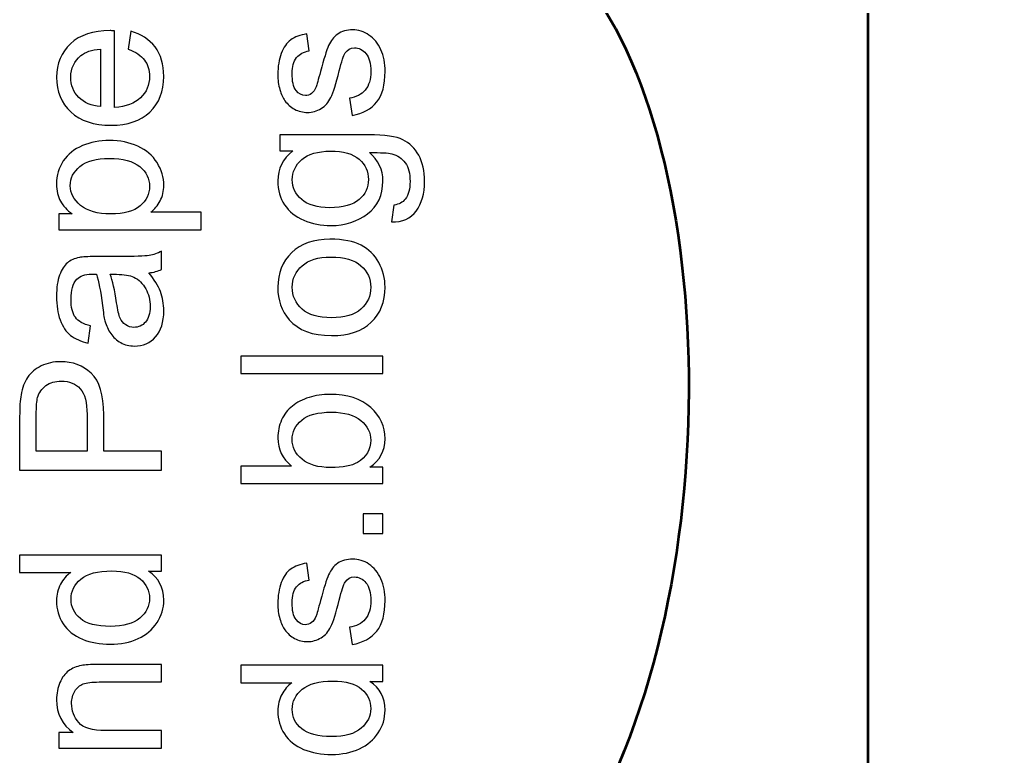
# Model space of a CAD drawing. Header units: centimetres. Extents: x -13.9 to 13.1, y -15.4 to 13.9.
# Drawn here: x -13.889 to -9.693, y -7.018 to -3.872 of the extents above; entities that cross this region are included whole.
import ezdxf

# ---------------------------------------------------------------- set-up
doc = ezdxf.new("R2010")
doc.units = ezdxf.units.CM
doc.header["$MEASUREMENT"] = 0
doc.layers.add('Layer 1', color=7, linetype='Continuous')

msp = doc.modelspace()

# ---------------------------------------------------------------- linework, layer by layer
at = {"layer": 'Layer 1', "color": 250, "lineweight": 53}
msp.add_open_spline([(-10.26668, -13.75156), (-10.26668, -13.75156), (-11.53414, -13.11656), (-11.53414, -13.11656), (-11.53414, -13.11656), (-11.53414, -13.11656), (-11.53414, -7.43712), (-11.53414, -7.43712), (-11.53414, -7.43712), (-10.83564, -6.36524), (-10.89406, -4.31546), (-11.53414, -3.64236), (-11.53414, -3.64236), (-11.53414, -3.64236), (-11.53414, -1.69672), (-11.53414, -1.69672), (-11.53414, -1.69672), (-11.53414, -1.69672), (-10.26668, -1.06426), (-10.26668, -1.06426), (-10.26668, -1.06426), (-10.26668, -1.06426), (2.4892, -1.06426), (2.4892, -1.06426), (2.4892, -1.06426), (2.4892, -1.06426), (2.4892, -13.75156), (2.4892, -13.75156), (2.4892, -13.75156), (2.4892, -13.75156), (-10.26668, -13.75156), (-10.26668, -13.75156)], degree=3, knots=[0, 0, 0, 0, 0.1111111, 0.1111111, 0.1111111, 0.1111111, 0.2222222, 0.2222222, 0.2222222, 0.2222222, 0.3333333, 0.3333333, 0.3333333, 0.3333333, 0.4444444, 0.4444444, 0.4444444, 0.4444444, 0.5555556, 0.5555556, 0.5555556, 0.5555556, 0.6666667, 0.6666667, 0.6666667, 0.6666667, 0.7777778, 0.7777778, 0.7777778, 0.7777778, 1, 1, 1, 1], dxfattribs=at)
at = {"layer": 'Layer 1', "color": 240, "lineweight": 53}
msp.add_open_spline([(-10.26668, -1.06426), (-10.26668, -1.06426), (-10.26668, -13.75156), (-10.26668, -13.75156)], degree=3, dxfattribs=at)
at = {"layer": 'Layer 1', "color": 250}
for points, knots in [([(-13.42501, -3.99884), (-13.42501, -3.99884), (-13.41485, -3.92179), (-13.41485, -3.92179), (-13.41485, -3.92179), (-13.37012, -3.93379), (-13.33526, -3.95622), (-13.31057, -3.98896), (-13.31057, -3.98896), (-13.28587, -4.0217), (-13.27346, -4.06347), (-13.27346, -4.11441), (-13.27346, -4.11441), (-13.27346, -4.17847), (-13.29321, -4.22927), (-13.33272, -4.26681), (-13.33272, -4.26681), (-13.37209, -4.30435), (-13.42755, -4.32311), (-13.49881, -4.32311), (-13.49881, -4.32311), (-13.57247, -4.32311), (-13.62976, -4.3042), (-13.6704, -4.26625), (-13.6704, -4.26625), (-13.71119, -4.22829), (-13.73151, -4.17904), (-13.73151, -4.1185), (-13.73151, -4.1185), (-13.73151, -4.05994), (-13.71161, -4.0121), (-13.67167, -3.97499), (-13.67167, -3.97499), (-13.63174, -3.93788), (-13.57558, -3.91925), (-13.50319, -3.91925), (-13.50319, -3.91925), (-13.49881, -3.91925), (-13.49218, -3.91939), (-13.48343, -3.91967), (-13.48343, -3.91967), (-13.48343, -3.91967), (-13.48343, -4.24691), (-13.48343, -4.24691), (-13.48343, -4.24691), (-13.43531, -4.24409), (-13.39834, -4.23054), (-13.3728, -4.20599), (-13.3728, -4.20599), (-13.34726, -4.18158), (-13.33442, -4.15096), (-13.33442, -4.11441), (-13.33442, -4.11441), (-13.33442, -4.08717), (-13.34161, -4.06389), (-13.35601, -4.0447), (-13.35601, -4.0447), (-13.3704, -4.02537), (-13.3934, -4.01013), (-13.42501, -3.99884)], [0, 0, 0, 0, 0.0625, 0.0625, 0.0625, 0.0625, 0.125, 0.125, 0.125, 0.125, 0.1875, 0.1875, 0.1875, 0.1875, 0.25, 0.25, 0.25, 0.25, 0.3125, 0.3125, 0.3125, 0.3125, 0.375, 0.375, 0.375, 0.375, 0.4375, 0.4375, 0.4375, 0.4375, 0.5, 0.5, 0.5, 0.5, 0.5625, 0.5625, 0.5625, 0.5625, 0.625, 0.625, 0.625, 0.625, 0.6875, 0.6875, 0.6875, 0.6875, 0.75, 0.75, 0.75, 0.75, 0.8125, 0.8125, 0.8125, 0.8125, 0.875, 0.875, 0.875, 0.875, 1, 1, 1, 1]), ([(-12.46912, -4.28107), (-12.46912, -4.28107), (-12.48098, -4.20741), (-12.48098, -4.20741), (-12.48098, -4.20741), (-12.45148, -4.20332), (-12.42891, -4.19175), (-12.4131, -4.17284), (-12.4131, -4.17284), (-12.39744, -4.15393), (-12.38954, -4.1274), (-12.38954, -4.09354), (-12.38954, -4.09354), (-12.38954, -4.05925), (-12.39645, -4.03385), (-12.41042, -4.01719), (-12.41042, -4.01719), (-12.42425, -4.00068), (-12.44062, -3.99236), (-12.45939, -3.99236), (-12.45939, -3.99236), (-12.47618, -3.99236), (-12.48944, -3.99984), (-12.49904, -4.01465), (-12.49904, -4.01465), (-12.50567, -4.0251), (-12.514, -4.0505), (-12.5243, -4.09085), (-12.5243, -4.09085), (-12.53799, -4.14532), (-12.54984, -4.183), (-12.55986, -4.20417), (-12.55986, -4.20417), (-12.57002, -4.22519), (-12.58385, -4.24114), (-12.60163, -4.252), (-12.60163, -4.252), (-12.61927, -4.26287), (-12.63888, -4.26837), (-12.66033, -4.26837), (-12.66033, -4.26837), (-12.67994, -4.26837), (-12.69801, -4.26386), (-12.71466, -4.25497), (-12.71466, -4.25497), (-12.73131, -4.24594), (-12.74514, -4.2338), (-12.75614, -4.21842), (-12.75614, -4.21842), (-12.76461, -4.20685), (-12.77181, -4.19104), (-12.77774, -4.17115), (-12.77774, -4.17115), (-12.78366, -4.15111), (-12.78663, -4.1298), (-12.78663, -4.10694), (-12.78663, -4.10694), (-12.78663, -4.07251), (-12.78169, -4.04231), (-12.77167, -4.01635), (-12.77167, -4.01635), (-12.76179, -3.99024), (-12.74824, -3.97105), (-12.73131, -3.95863), (-12.73131, -3.95863), (-12.71423, -3.94636), (-12.69152, -3.93775), (-12.66301, -3.93309), (-12.66301, -3.93309), (-12.66301, -3.93309), (-12.65285, -4.00591), (-12.65285, -4.00591), (-12.65285, -4.00591), (-12.67571, -4.00915), (-12.69363, -4.01875), (-12.70647, -4.03455), (-12.70647, -4.03455), (-12.71931, -4.05036), (-12.72566, -4.07265), (-12.72566, -4.10158), (-12.72566, -4.10158), (-12.72566, -4.13559), (-12.72002, -4.16), (-12.70873, -4.17453), (-12.70873, -4.17453), (-12.69744, -4.18907), (-12.68418, -4.19641), (-12.66908, -4.19641), (-12.66908, -4.19641), (-12.65948, -4.19641), (-12.65073, -4.19344), (-12.64297, -4.18738), (-12.64297, -4.18738), (-12.63507, -4.18131), (-12.62844, -4.17185), (-12.62322, -4.15887), (-12.62322, -4.15887), (-12.6204, -4.15139), (-12.61405, -4.12966), (-12.60417, -4.09325), (-12.60417, -4.09325), (-12.5902, -4.04076), (-12.57863, -4.00407), (-12.56974, -3.98319), (-12.56974, -3.98319), (-12.56085, -3.9623), (-12.54772, -3.94593), (-12.53079, -3.93408), (-12.53079, -3.93408), (-12.51372, -3.92209), (-12.49255, -3.91616), (-12.46715, -3.91616), (-12.46715, -3.91616), (-12.44245, -3.91616), (-12.41917, -3.92336), (-12.3973, -3.93789), (-12.3973, -3.93789), (-12.37543, -3.95242), (-12.35849, -3.97331), (-12.3465, -4.00054), (-12.3465, -4.00054), (-12.3345, -4.02792), (-12.32858, -4.05882), (-12.32858, -4.09325), (-12.32858, -4.09325), (-12.32858, -4.15026), (-12.34043, -4.19387), (-12.364, -4.22378), (-12.364, -4.22378), (-12.3877, -4.2537), (-12.4227, -4.27275), (-12.46912, -4.28107)], [0, 0, 0, 0, 0.0294118, 0.0294118, 0.0294118, 0.0294118, 0.0588235, 0.0588235, 0.0588235, 0.0588235, 0.0882353, 0.0882353, 0.0882353, 0.0882353, 0.1176471, 0.1176471, 0.1176471, 0.1176471, 0.1470588, 0.1470588, 0.1470588, 0.1470588, 0.1764706, 0.1764706, 0.1764706, 0.1764706, 0.2058824, 0.2058824, 0.2058824, 0.2058824, 0.2352941, 0.2352941, 0.2352941, 0.2352941, 0.2647059, 0.2647059, 0.2647059, 0.2647059, 0.2941176, 0.2941176, 0.2941176, 0.2941176, 0.3235294, 0.3235294, 0.3235294, 0.3235294, 0.3529412, 0.3529412, 0.3529412, 0.3529412, 0.3823529, 0.3823529, 0.3823529, 0.3823529, 0.4117647, 0.4117647, 0.4117647, 0.4117647, 0.4411765, 0.4411765, 0.4411765, 0.4411765, 0.4705882, 0.4705882, 0.4705882, 0.4705882, 0.5, 0.5, 0.5, 0.5, 0.5294118, 0.5294118, 0.5294118, 0.5294118, 0.5588235, 0.5588235, 0.5588235, 0.5588235, 0.5882353, 0.5882353, 0.5882353, 0.5882353, 0.6176471, 0.6176471, 0.6176471, 0.6176471, 0.6470588, 0.6470588, 0.6470588, 0.6470588, 0.6764706, 0.6764706, 0.6764706, 0.6764706, 0.7058824, 0.7058824, 0.7058824, 0.7058824, 0.7352941, 0.7352941, 0.7352941, 0.7352941, 0.7647059, 0.7647059, 0.7647059, 0.7647059, 0.7941176, 0.7941176, 0.7941176, 0.7941176, 0.8235294, 0.8235294, 0.8235294, 0.8235294, 0.8529412, 0.8529412, 0.8529412, 0.8529412, 0.8823529, 0.8823529, 0.8823529, 0.8823529, 0.9117647, 0.9117647, 0.9117647, 0.9117647, 0.9411765, 0.9411765, 0.9411765, 0.9411765, 1, 1, 1, 1]), ([(-13.54439, -4.24268), (-13.54439, -4.24268), (-13.54439, -3.99799), (-13.54439, -3.99799), (-13.54439, -3.99799), (-13.58136, -4.00124), (-13.60902, -4.01069), (-13.62751, -4.02607), (-13.62751, -4.02607), (-13.65615, -4.04964), (-13.67054, -4.0804), (-13.67054, -4.11808), (-13.67054, -4.11808), (-13.67054, -4.15223), (-13.65911, -4.18087), (-13.63625, -4.20416), (-13.63625, -4.20416), (-13.61339, -4.2273), (-13.58277, -4.24014), (-13.54439, -4.24268)], [0, 0, 0, 0, 0.1666667, 0.1666667, 0.1666667, 0.1666667, 0.3333333, 0.3333333, 0.3333333, 0.3333333, 0.5, 0.5, 0.5, 0.5, 0.6666667, 0.6666667, 0.6666667, 0.6666667, 1, 1, 1, 1]), ([(-13.11428, -4.76945), (-13.11428, -4.76945), (-13.72219, -4.76945), (-13.72219, -4.76945), (-13.72219, -4.76945), (-13.72219, -4.76945), (-13.72219, -4.70172), (-13.72219, -4.70172), (-13.72219, -4.70172), (-13.72219, -4.70172), (-13.66448, -4.70172), (-13.66448, -4.70172), (-13.66448, -4.70172), (-13.68677, -4.68577), (-13.70356, -4.66771), (-13.71471, -4.64753), (-13.71471, -4.64753), (-13.72586, -4.62749), (-13.73151, -4.60308), (-13.73151, -4.57443), (-13.73151, -4.57443), (-13.73151, -4.5369), (-13.72191, -4.50388), (-13.70258, -4.47523), (-13.70258, -4.47523), (-13.68339, -4.44659), (-13.65615, -4.425), (-13.62116, -4.41032), (-13.62116, -4.41032), (-13.58602, -4.39579), (-13.54764, -4.38845), (-13.50573, -4.38845), (-13.50573, -4.38845), (-13.46099, -4.38845), (-13.42064, -4.39649), (-13.38465, -4.41258), (-13.38465, -4.41258), (-13.34881, -4.42867), (-13.32129, -4.45209), (-13.3021, -4.48285), (-13.3021, -4.48285), (-13.28305, -4.51347), (-13.27346, -4.54579), (-13.27346, -4.57965), (-13.27346, -4.57965), (-13.27346, -4.60449), (-13.27868, -4.62679), (-13.28912, -4.6464), (-13.28912, -4.6464), (-13.29956, -4.66616), (-13.31269, -4.68224), (-13.32863, -4.69494), (-13.32863, -4.69494), (-13.32863, -4.69494), (-13.11428, -4.69494), (-13.11428, -4.69494), (-13.11428, -4.69494), (-13.11428, -4.69494), (-13.11428, -4.76945), (-13.11428, -4.76945)], [0, 0, 0, 0, 0.0625, 0.0625, 0.0625, 0.0625, 0.125, 0.125, 0.125, 0.125, 0.1875, 0.1875, 0.1875, 0.1875, 0.25, 0.25, 0.25, 0.25, 0.3125, 0.3125, 0.3125, 0.3125, 0.375, 0.375, 0.375, 0.375, 0.4375, 0.4375, 0.4375, 0.4375, 0.5, 0.5, 0.5, 0.5, 0.5625, 0.5625, 0.5625, 0.5625, 0.625, 0.625, 0.625, 0.625, 0.6875, 0.6875, 0.6875, 0.6875, 0.75, 0.75, 0.75, 0.75, 0.8125, 0.8125, 0.8125, 0.8125, 0.875, 0.875, 0.875, 0.875, 1, 1, 1, 1]), ([(-12.30148, -4.73602), (-12.30148, -4.73602), (-12.29132, -4.66405), (-12.29132, -4.66405), (-12.29132, -4.66405), (-12.26903, -4.66109), (-12.2528, -4.65262), (-12.2425, -4.63879), (-12.2425, -4.63879), (-12.22881, -4.62031), (-12.2219, -4.59505), (-12.2219, -4.56301), (-12.2219, -4.56301), (-12.2219, -4.52858), (-12.22881, -4.50191), (-12.2425, -4.48315), (-12.2425, -4.48315), (-12.25619, -4.46438), (-12.27552, -4.45168), (-12.30021, -4.44505), (-12.30021, -4.44505), (-12.31531, -4.44124), (-12.34706, -4.4394), (-12.39546, -4.43968), (-12.39546, -4.43968), (-12.35708, -4.47228), (-12.33789, -4.51278), (-12.33789, -4.56132), (-12.33789, -4.56132), (-12.33789, -4.62172), (-12.35962, -4.66857), (-12.40322, -4.70159), (-12.40322, -4.70159), (-12.44669, -4.73475), (-12.4989, -4.75126), (-12.55972, -4.75126), (-12.55972, -4.75126), (-12.60163, -4.75126), (-12.64029, -4.74364), (-12.67571, -4.72854), (-12.67571, -4.72854), (-12.71113, -4.71344), (-12.73836, -4.69143), (-12.7577, -4.66264), (-12.7577, -4.66264), (-12.77703, -4.63385), (-12.78663, -4.59999), (-12.78663, -4.56104), (-12.78663, -4.56104), (-12.78663, -4.50925), (-12.76546, -4.46649), (-12.72312, -4.43291), (-12.72312, -4.43291), (-12.72312, -4.43291), (-12.77731, -4.43291), (-12.77731, -4.43291), (-12.77731, -4.43291), (-12.77731, -4.43291), (-12.77731, -4.36433), (-12.77731, -4.36433), (-12.77731, -4.36433), (-12.77731, -4.36433), (-12.39786, -4.36433), (-12.39786, -4.36433), (-12.39786, -4.36433), (-12.32942, -4.36433), (-12.28102, -4.37124), (-12.25252, -4.38521), (-12.25252, -4.38521), (-12.22401, -4.39904), (-12.20144, -4.4212), (-12.18492, -4.45125), (-12.18492, -4.45125), (-12.16841, -4.48145), (-12.16009, -4.51856), (-12.16009, -4.56259), (-12.16009, -4.56259), (-12.16009, -4.61494), (-12.1718, -4.65714), (-12.19537, -4.68931), (-12.19537, -4.68931), (-12.21879, -4.72162), (-12.25421, -4.73715), (-12.30148, -4.73602)], [0, 0, 0, 0, 0.0454545, 0.0454545, 0.0454545, 0.0454545, 0.0909091, 0.0909091, 0.0909091, 0.0909091, 0.1363636, 0.1363636, 0.1363636, 0.1363636, 0.1818182, 0.1818182, 0.1818182, 0.1818182, 0.2272727, 0.2272727, 0.2272727, 0.2272727, 0.2727273, 0.2727273, 0.2727273, 0.2727273, 0.3181818, 0.3181818, 0.3181818, 0.3181818, 0.3636364, 0.3636364, 0.3636364, 0.3636364, 0.4090909, 0.4090909, 0.4090909, 0.4090909, 0.4545455, 0.4545455, 0.4545455, 0.4545455, 0.5, 0.5, 0.5, 0.5, 0.5454545, 0.5454545, 0.5454545, 0.5454545, 0.5909091, 0.5909091, 0.5909091, 0.5909091, 0.6363636, 0.6363636, 0.6363636, 0.6363636, 0.6818182, 0.6818182, 0.6818182, 0.6818182, 0.7272727, 0.7272727, 0.7272727, 0.7272727, 0.7727273, 0.7727273, 0.7727273, 0.7727273, 0.8181818, 0.8181818, 0.8181818, 0.8181818, 0.8636364, 0.8636364, 0.8636364, 0.8636364, 0.9090909, 0.9090909, 0.9090909, 0.9090909, 1, 1, 1, 1]), ([(-12.56508, -4.67506), (-12.50765, -4.67506), (-12.46574, -4.66363), (-12.43935, -4.64077), (-12.43935, -4.64077), (-12.41296, -4.61777), (-12.3997, -4.58912), (-12.3997, -4.55469), (-12.3997, -4.55469), (-12.3997, -4.5204), (-12.41282, -4.49175), (-12.43907, -4.46847), (-12.43907, -4.46847), (-12.46531, -4.44533), (-12.50652, -4.43376), (-12.56268, -4.43376), (-12.56268, -4.43376), (-12.6163, -4.43376), (-12.6568, -4.44575), (-12.68404, -4.4696), (-12.68404, -4.4696), (-12.71127, -4.49345), (-12.72482, -4.52223), (-12.72482, -4.55582), (-12.72482, -4.55582), (-12.72482, -4.58898), (-12.71141, -4.61706), (-12.6846, -4.64034), (-12.6846, -4.64034), (-12.65779, -4.66349), (-12.618, -4.67506), (-12.56508, -4.67506)], [0, 0, 0, 0, 0.1111111, 0.1111111, 0.1111111, 0.1111111, 0.2222222, 0.2222222, 0.2222222, 0.2222222, 0.3333333, 0.3333333, 0.3333333, 0.3333333, 0.4444444, 0.4444444, 0.4444444, 0.4444444, 0.5555556, 0.5555556, 0.5555556, 0.5555556, 0.6666667, 0.6666667, 0.6666667, 0.6666667, 0.7777778, 0.7777778, 0.7777778, 0.7777778, 1, 1, 1, 1]), ([(-13.4998, -4.70172), (-13.4435, -4.70172), (-13.40173, -4.69029), (-13.37477, -4.66757), (-13.37477, -4.66757), (-13.34782, -4.64471), (-13.33442, -4.61705), (-13.33442, -4.58459), (-13.33442, -4.58459), (-13.33442, -4.55157), (-13.34839, -4.52335), (-13.37633, -4.49993), (-13.37633, -4.49993), (-13.40427, -4.47636), (-13.44745, -4.46465), (-13.50601, -4.46465), (-13.50601, -4.46465), (-13.56189, -4.46465), (-13.60366, -4.47608), (-13.63146, -4.49908), (-13.63146, -4.49908), (-13.65926, -4.52208), (-13.67308, -4.54946), (-13.67308, -4.58135), (-13.67308, -4.58135), (-13.67308, -4.61296), (-13.65827, -4.6409), (-13.62878, -4.66517), (-13.62878, -4.66517), (-13.59914, -4.68958), (-13.55624, -4.70172), (-13.4998, -4.70172)], [0, 0, 0, 0, 0.1111111, 0.1111111, 0.1111111, 0.1111111, 0.2222222, 0.2222222, 0.2222222, 0.2222222, 0.3333333, 0.3333333, 0.3333333, 0.3333333, 0.4444444, 0.4444444, 0.4444444, 0.4444444, 0.5555556, 0.5555556, 0.5555556, 0.5555556, 0.6666667, 0.6666667, 0.6666667, 0.6666667, 0.7777778, 0.7777778, 0.7777778, 0.7777778, 1, 1, 1, 1]), ([(-12.5576, -5.22116), (-12.63874, -5.22116), (-12.69885, -5.19858), (-12.73794, -5.15329), (-12.73794, -5.15329), (-12.7704, -5.11561), (-12.78663, -5.06946), (-12.78663, -5.01514), (-12.78663, -5.01514), (-12.78663, -4.95488), (-12.76687, -4.90549), (-12.72736, -4.86711), (-12.72736, -4.86711), (-12.68799, -4.82887), (-12.63338, -4.80968), (-12.56381, -4.80968), (-12.56381, -4.80968), (-12.50737, -4.80968), (-12.46306, -4.81814), (-12.43074, -4.83508), (-12.43074, -4.83508), (-12.39843, -4.85201), (-12.37331, -4.87671), (-12.35539, -4.90916), (-12.35539, -4.90916), (-12.33747, -4.94148), (-12.32858, -4.9769), (-12.32858, -5.01514), (-12.32858, -5.01514), (-12.32858, -5.07666), (-12.34819, -5.12633), (-12.38756, -5.16429), (-12.38756, -5.16429), (-12.42693, -5.20225), (-12.48366, -5.22116), (-12.5576, -5.22116)], [0, 0, 0, 0, 0.1, 0.1, 0.1, 0.1, 0.2, 0.2, 0.2, 0.2, 0.3, 0.3, 0.3, 0.3, 0.4, 0.4, 0.4, 0.4, 0.5, 0.5, 0.5, 0.5, 0.6, 0.6, 0.6, 0.6, 0.7, 0.7, 0.7, 0.7, 0.8, 0.8, 0.8, 0.8, 1, 1, 1, 1]), ([(-13.3378, -4.95332), (-13.31424, -4.98098), (-13.29773, -5.00765), (-13.28799, -5.03319), (-13.28799, -5.03319), (-13.27825, -5.05873), (-13.27346, -5.0861), (-13.27346, -5.11546), (-13.27346, -5.11546), (-13.27346, -5.16372), (-13.28517, -5.20083), (-13.30873, -5.22679), (-13.30873, -5.22679), (-13.33216, -5.25276), (-13.36222, -5.26574), (-13.39876, -5.26574), (-13.39876, -5.26574), (-13.42021, -5.26574), (-13.43983, -5.2608), (-13.45761, -5.25106), (-13.45761, -5.25106), (-13.47539, -5.24119), (-13.4895, -5.22835), (-13.50022, -5.21254), (-13.50022, -5.21254), (-13.51095, -5.1966), (-13.51913, -5.17882), (-13.52464, -5.15892), (-13.52464, -5.15892), (-13.52845, -5.14424), (-13.53211, -5.12209), (-13.53578, -5.0926), (-13.53578, -5.0926), (-13.54284, -5.03248), (-13.55145, -4.98803), (-13.56132, -4.95967), (-13.56132, -4.95967), (-13.57148, -4.95939), (-13.57798, -4.95925), (-13.58066, -4.95925), (-13.58066, -4.95925), (-13.61085, -4.95925), (-13.63216, -4.9663), (-13.64458, -4.98041), (-13.64458, -4.98041), (-13.66137, -4.99946), (-13.6697, -5.02783), (-13.6697, -5.06536), (-13.6697, -5.06536), (-13.6697, -5.1005), (-13.66349, -5.12646), (-13.65121, -5.14311), (-13.65121, -5.14311), (-13.63894, -5.15991), (-13.61706, -5.17218), (-13.58588, -5.18023), (-13.58588, -5.18023), (-13.58588, -5.18023), (-13.59604, -5.25304), (-13.59604, -5.25304), (-13.59604, -5.25304), (-13.62722, -5.24641), (-13.65248, -5.23554), (-13.67167, -5.2203), (-13.67167, -5.2203), (-13.69086, -5.20506), (-13.70554, -5.18305), (-13.71598, -5.15426), (-13.71598, -5.15426), (-13.72628, -5.12562), (-13.73151, -5.09217), (-13.73151, -5.05435), (-13.73151, -5.05435), (-13.73151, -5.01682), (-13.72713, -4.9862), (-13.71824, -4.96263), (-13.71824, -4.96263), (-13.70935, -4.93921), (-13.69834, -4.92185), (-13.68494, -4.91084), (-13.68494, -4.91084), (-13.67153, -4.89984), (-13.6546, -4.89208), (-13.63414, -4.88756), (-13.63414, -4.88756), (-13.62144, -4.88516), (-13.59858, -4.88389), (-13.5657, -4.88389), (-13.5657, -4.88389), (-13.5657, -4.88389), (-13.46692, -4.88389), (-13.46692, -4.88389), (-13.46692, -4.88389), (-13.39792, -4.88389), (-13.35431, -4.88234), (-13.33583, -4.87924), (-13.33583, -4.87924), (-13.31734, -4.87627), (-13.2997, -4.87006), (-13.28277, -4.86103), (-13.28277, -4.86103), (-13.28277, -4.86103), (-13.28277, -4.93893), (-13.28277, -4.93893), (-13.28277, -4.93893), (-13.29843, -4.9464), (-13.31678, -4.9512), (-13.3378, -4.95332)], [0, 0, 0, 0, 0.0357143, 0.0357143, 0.0357143, 0.0357143, 0.0714286, 0.0714286, 0.0714286, 0.0714286, 0.1071429, 0.1071429, 0.1071429, 0.1071429, 0.1428571, 0.1428571, 0.1428571, 0.1428571, 0.1785714, 0.1785714, 0.1785714, 0.1785714, 0.2142857, 0.2142857, 0.2142857, 0.2142857, 0.25, 0.25, 0.25, 0.25, 0.2857143, 0.2857143, 0.2857143, 0.2857143, 0.3214286, 0.3214286, 0.3214286, 0.3214286, 0.3571429, 0.3571429, 0.3571429, 0.3571429, 0.3928571, 0.3928571, 0.3928571, 0.3928571, 0.4285714, 0.4285714, 0.4285714, 0.4285714, 0.4642857, 0.4642857, 0.4642857, 0.4642857, 0.5, 0.5, 0.5, 0.5, 0.5357143, 0.5357143, 0.5357143, 0.5357143, 0.5714286, 0.5714286, 0.5714286, 0.5714286, 0.6071429, 0.6071429, 0.6071429, 0.6071429, 0.6428571, 0.6428571, 0.6428571, 0.6428571, 0.6785714, 0.6785714, 0.6785714, 0.6785714, 0.7142857, 0.7142857, 0.7142857, 0.7142857, 0.75, 0.75, 0.75, 0.75, 0.7857143, 0.7857143, 0.7857143, 0.7857143, 0.8214286, 0.8214286, 0.8214286, 0.8214286, 0.8571429, 0.8571429, 0.8571429, 0.8571429, 0.8928571, 0.8928571, 0.8928571, 0.8928571, 0.9285714, 0.9285714, 0.9285714, 0.9285714, 1, 1, 1, 1]), ([(-12.55746, -5.14496), (-12.5013, -5.14496), (-12.45925, -5.13268), (-12.43145, -5.10813), (-12.43145, -5.10813), (-12.40351, -5.08343), (-12.38954, -5.05253), (-12.38954, -5.01514), (-12.38954, -5.01514), (-12.38954, -4.97817), (-12.40351, -4.9474), (-12.43159, -4.92271), (-12.43159, -4.92271), (-12.45967, -4.89816), (-12.50243, -4.88588), (-12.55986, -4.88588), (-12.55986, -4.88588), (-12.61405, -4.88588), (-12.65511, -4.8983), (-12.68291, -4.92299), (-12.68291, -4.92299), (-12.71085, -4.94769), (-12.72482, -4.97845), (-12.72482, -5.01514), (-12.72482, -5.01514), (-12.72482, -5.05253), (-12.71099, -5.08343), (-12.68319, -5.10813), (-12.68319, -5.10813), (-12.65539, -5.13268), (-12.61348, -5.14496), (-12.55746, -5.14496)], [0, 0, 0, 0, 0.1111111, 0.1111111, 0.1111111, 0.1111111, 0.2222222, 0.2222222, 0.2222222, 0.2222222, 0.3333333, 0.3333333, 0.3333333, 0.3333333, 0.4444444, 0.4444444, 0.4444444, 0.4444444, 0.5555556, 0.5555556, 0.5555556, 0.5555556, 0.6666667, 0.6666667, 0.6666667, 0.6666667, 0.7777778, 0.7777778, 0.7777778, 0.7777778, 1, 1, 1, 1]), ([(-13.5029, -4.95925), (-13.4919, -4.98634), (-13.48258, -5.02698), (-13.47496, -5.08117), (-13.47496, -5.08117), (-13.47059, -5.11193), (-13.46565, -5.13366), (-13.46015, -5.14636), (-13.46015, -5.14636), (-13.45464, -5.15906), (-13.4466, -5.1688), (-13.43616, -5.17571), (-13.43616, -5.17571), (-13.42558, -5.18263), (-13.41386, -5.18615), (-13.40088, -5.18615), (-13.40088, -5.18615), (-13.38127, -5.18615), (-13.36476, -5.17867), (-13.35163, -5.16358), (-13.35163, -5.16358), (-13.33851, -5.14848), (-13.33188, -5.12646), (-13.33188, -5.09753), (-13.33188, -5.09753), (-13.33188, -5.06889), (-13.33809, -5.04335), (-13.35064, -5.02091), (-13.35064, -5.02091), (-13.36306, -4.99862), (-13.38014, -4.98211), (-13.40173, -4.97166), (-13.40173, -4.97166), (-13.41852, -4.96362), (-13.44321, -4.95967), (-13.47581, -4.95967), (-13.47581, -4.95967), (-13.47581, -4.95967), (-13.5029, -4.95925), (-13.5029, -4.95925)], [0, 0, 0, 0, 0.0909091, 0.0909091, 0.0909091, 0.0909091, 0.1818182, 0.1818182, 0.1818182, 0.1818182, 0.2727273, 0.2727273, 0.2727273, 0.2727273, 0.3636364, 0.3636364, 0.3636364, 0.3636364, 0.4545455, 0.4545455, 0.4545455, 0.4545455, 0.5454545, 0.5454545, 0.5454545, 0.5454545, 0.6363636, 0.6363636, 0.6363636, 0.6363636, 0.7272727, 0.7272727, 0.7272727, 0.7272727, 0.8181818, 0.8181818, 0.8181818, 0.8181818, 1, 1, 1, 1]), ([(-12.33789, -5.38301), (-12.33789, -5.38301), (-12.94411, -5.38301), (-12.94411, -5.38301), (-12.94411, -5.38301), (-12.94411, -5.38301), (-12.94411, -5.30851), (-12.94411, -5.30851), (-12.94411, -5.30851), (-12.94411, -5.30851), (-12.33789, -5.30851), (-12.33789, -5.30851), (-12.33789, -5.30851), (-12.33789, -5.30851), (-12.33789, -5.38301), (-12.33789, -5.38301)], [0, 0, 0, 0, 0.2, 0.2, 0.2, 0.2, 0.4, 0.4, 0.4, 0.4, 0.6, 0.6, 0.6, 0.6, 1, 1, 1, 1]), ([(-13.28277, -5.79576), (-13.28277, -5.79576), (-13.88899, -5.79576), (-13.88899, -5.79576), (-13.88899, -5.79576), (-13.88899, -5.79576), (-13.88899, -5.56687), (-13.88899, -5.56687), (-13.88899, -5.56687), (-13.88899, -5.52666), (-13.88701, -5.49589), (-13.8832, -5.47459), (-13.8832, -5.47459), (-13.87826, -5.44481), (-13.86881, -5.41983), (-13.85498, -5.39966), (-13.85498, -5.39966), (-13.84101, -5.37948), (-13.82153, -5.36325), (-13.79656, -5.35097), (-13.79656, -5.35097), (-13.77158, -5.3387), (-13.74406, -5.33263), (-13.71401, -5.33263), (-13.71401, -5.33263), (-13.66264, -5.33263), (-13.61904, -5.349), (-13.58348, -5.38188), (-13.58348, -5.38188), (-13.54778, -5.41461), (-13.53, -5.47402), (-13.53, -5.55982), (-13.53, -5.55982), (-13.53, -5.55982), (-13.53, -5.71532), (-13.53, -5.71532), (-13.53, -5.71532), (-13.53, -5.71532), (-13.28277, -5.71532), (-13.28277, -5.71532), (-13.28277, -5.71532), (-13.28277, -5.71532), (-13.28277, -5.79576), (-13.28277, -5.79576)], [0, 0, 0, 0, 0.0833333, 0.0833333, 0.0833333, 0.0833333, 0.1666667, 0.1666667, 0.1666667, 0.1666667, 0.25, 0.25, 0.25, 0.25, 0.3333333, 0.3333333, 0.3333333, 0.3333333, 0.4166667, 0.4166667, 0.4166667, 0.4166667, 0.5, 0.5, 0.5, 0.5, 0.5833333, 0.5833333, 0.5833333, 0.5833333, 0.6666667, 0.6666667, 0.6666667, 0.6666667, 0.75, 0.75, 0.75, 0.75, 0.8333333, 0.8333333, 0.8333333, 0.8333333, 1, 1, 1, 1]), ([(-13.60112, -5.71532), (-13.60112, -5.71532), (-13.60112, -5.55869), (-13.60112, -5.55869), (-13.60112, -5.55869), (-13.60112, -5.50676), (-13.61071, -5.47007), (-13.63005, -5.4482), (-13.63005, -5.4482), (-13.64938, -5.42647), (-13.67647, -5.4156), (-13.71161, -5.4156), (-13.71161, -5.4156), (-13.73687, -5.4156), (-13.7586, -5.42195), (-13.77666, -5.43479), (-13.77666, -5.43479), (-13.79472, -5.44763), (-13.80672, -5.46457), (-13.8125, -5.48545), (-13.8125, -5.48545), (-13.81603, -5.499), (-13.81787, -5.52398), (-13.81787, -5.56024), (-13.81787, -5.56024), (-13.81787, -5.56024), (-13.81787, -5.71532), (-13.81787, -5.71532), (-13.81787, -5.71532), (-13.81787, -5.71532), (-13.60112, -5.71532), (-13.60112, -5.71532)], [0, 0, 0, 0, 0.1111111, 0.1111111, 0.1111111, 0.1111111, 0.2222222, 0.2222222, 0.2222222, 0.2222222, 0.3333333, 0.3333333, 0.3333333, 0.3333333, 0.4444444, 0.4444444, 0.4444444, 0.4444444, 0.5555556, 0.5555556, 0.5555556, 0.5555556, 0.6666667, 0.6666667, 0.6666667, 0.6666667, 0.7777778, 0.7777778, 0.7777778, 0.7777778, 1, 1, 1, 1]), ([(-12.33789, -5.78363), (-12.33789, -5.78363), (-12.33789, -5.85306), (-12.33789, -5.85306), (-12.33789, -5.85306), (-12.33789, -5.85306), (-12.94411, -5.85306), (-12.94411, -5.85306), (-12.94411, -5.85306), (-12.94411, -5.85306), (-12.94411, -5.77855), (-12.94411, -5.77855), (-12.94411, -5.77855), (-12.94411, -5.77855), (-12.72778, -5.77855), (-12.72778, -5.77855), (-12.72778, -5.77855), (-12.76701, -5.74708), (-12.78663, -5.70701), (-12.78663, -5.65818), (-12.78663, -5.65818), (-12.78663, -5.63123), (-12.78112, -5.60555), (-12.77026, -5.58142), (-12.77026, -5.58142), (-12.75939, -5.55729), (-12.74415, -5.53753), (-12.72454, -5.52187), (-12.72454, -5.52187), (-12.70478, -5.50635), (-12.68107, -5.49407), (-12.65327, -5.48532), (-12.65327, -5.48532), (-12.62562, -5.47643), (-12.59584, -5.47205), (-12.56423, -5.47205), (-12.56423, -5.47205), (-12.48916, -5.47205), (-12.43102, -5.49068), (-12.3901, -5.52779), (-12.3901, -5.52779), (-12.34904, -5.56505), (-12.32858, -5.60964), (-12.32858, -5.66171), (-12.32858, -5.66171), (-12.32858, -5.7135), (-12.35017, -5.75414), (-12.39321, -5.78363), (-12.39321, -5.78363), (-12.39321, -5.78363), (-12.33789, -5.78363), (-12.33789, -5.78363)], [0, 0, 0, 0, 0.0714286, 0.0714286, 0.0714286, 0.0714286, 0.1428571, 0.1428571, 0.1428571, 0.1428571, 0.2142857, 0.2142857, 0.2142857, 0.2142857, 0.2857143, 0.2857143, 0.2857143, 0.2857143, 0.3571429, 0.3571429, 0.3571429, 0.3571429, 0.4285714, 0.4285714, 0.4285714, 0.4285714, 0.5, 0.5, 0.5, 0.5, 0.5714286, 0.5714286, 0.5714286, 0.5714286, 0.6428571, 0.6428571, 0.6428571, 0.6428571, 0.7142857, 0.7142857, 0.7142857, 0.7142857, 0.7857143, 0.7857143, 0.7857143, 0.7857143, 0.8571429, 0.8571429, 0.8571429, 0.8571429, 1, 1, 1, 1]), ([(-12.56085, -5.78448), (-12.50835, -5.78448), (-12.47039, -5.77728), (-12.44697, -5.76303), (-12.44697, -5.76303), (-12.40873, -5.7396), (-12.38954, -5.70799), (-12.38954, -5.66806), (-12.38954, -5.66806), (-12.38954, -5.63546), (-12.40365, -5.60738), (-12.43187, -5.58382), (-12.43187, -5.58382), (-12.46009, -5.56011), (-12.50214, -5.54826), (-12.55802, -5.54826), (-12.55802, -5.54826), (-12.61532, -5.54826), (-12.65751, -5.55954), (-12.68474, -5.58226), (-12.68474, -5.58226), (-12.71198, -5.60498), (-12.72566, -5.6325), (-12.72566, -5.66467), (-12.72566, -5.66467), (-12.72566, -5.69727), (-12.71155, -5.72535), (-12.68333, -5.74892), (-12.68333, -5.74892), (-12.65511, -5.77262), (-12.61433, -5.78448), (-12.56085, -5.78448)], [0, 0, 0, 0, 0.1111111, 0.1111111, 0.1111111, 0.1111111, 0.2222222, 0.2222222, 0.2222222, 0.2222222, 0.3333333, 0.3333333, 0.3333333, 0.3333333, 0.4444444, 0.4444444, 0.4444444, 0.4444444, 0.5555556, 0.5555556, 0.5555556, 0.5555556, 0.6666667, 0.6666667, 0.6666667, 0.6666667, 0.7777778, 0.7777778, 0.7777778, 0.7777778, 1, 1, 1, 1]), ([(-12.33789, -6.06627), (-12.33789, -6.06627), (-12.42256, -6.06627), (-12.42256, -6.06627), (-12.42256, -6.06627), (-12.42256, -6.06627), (-12.42256, -5.98161), (-12.42256, -5.98161), (-12.42256, -5.98161), (-12.42256, -5.98161), (-12.33789, -5.98161), (-12.33789, -5.98161), (-12.33789, -5.98161), (-12.33789, -5.98161), (-12.33789, -6.06627), (-12.33789, -6.06627)], [0, 0, 0, 0, 0.2, 0.2, 0.2, 0.2, 0.4, 0.4, 0.4, 0.4, 0.6, 0.6, 0.6, 0.6, 1, 1, 1, 1]), ([(-13.28277, -6.22756), (-13.28277, -6.22756), (-13.33851, -6.22756), (-13.33851, -6.22756), (-13.33851, -6.22756), (-13.29519, -6.25535), (-13.27346, -6.29628), (-13.27346, -6.35032), (-13.27346, -6.35032), (-13.27346, -6.38532), (-13.28305, -6.41749), (-13.30238, -6.4467), (-13.30238, -6.4467), (-13.32158, -6.47605), (-13.34853, -6.49877), (-13.38296, -6.515), (-13.38296, -6.515), (-13.41753, -6.53109), (-13.45718, -6.53913), (-13.50206, -6.53913), (-13.50206, -6.53913), (-13.5458, -6.53913), (-13.58545, -6.53179), (-13.62116, -6.51726), (-13.62116, -6.51726), (-13.65672, -6.50258), (-13.68409, -6.48071), (-13.703, -6.4515), (-13.703, -6.4515), (-13.72205, -6.42243), (-13.73151, -6.38969), (-13.73151, -6.35371), (-13.73151, -6.35371), (-13.73151, -6.32718), (-13.72586, -6.30361), (-13.71471, -6.28301), (-13.71471, -6.28301), (-13.70356, -6.26241), (-13.68889, -6.24562), (-13.67097, -6.23264), (-13.67097, -6.23264), (-13.67097, -6.23264), (-13.88899, -6.23264), (-13.88899, -6.23264), (-13.88899, -6.23264), (-13.88899, -6.23264), (-13.88899, -6.15813), (-13.88899, -6.15813), (-13.88899, -6.15813), (-13.88899, -6.15813), (-13.28277, -6.15813), (-13.28277, -6.15813), (-13.28277, -6.15813), (-13.28277, -6.15813), (-13.28277, -6.22756), (-13.28277, -6.22756)], [0, 0, 0, 0, 0.0666667, 0.0666667, 0.0666667, 0.0666667, 0.1333333, 0.1333333, 0.1333333, 0.1333333, 0.2, 0.2, 0.2, 0.2, 0.2666667, 0.2666667, 0.2666667, 0.2666667, 0.3333333, 0.3333333, 0.3333333, 0.3333333, 0.4, 0.4, 0.4, 0.4, 0.4666667, 0.4666667, 0.4666667, 0.4666667, 0.5333333, 0.5333333, 0.5333333, 0.5333333, 0.6, 0.6, 0.6, 0.6, 0.6666667, 0.6666667, 0.6666667, 0.6666667, 0.7333333, 0.7333333, 0.7333333, 0.7333333, 0.8, 0.8, 0.8, 0.8, 0.8666667, 0.8666667, 0.8666667, 0.8666667, 1, 1, 1, 1]), ([(-12.46912, -6.54041), (-12.46912, -6.54041), (-12.48098, -6.46675), (-12.48098, -6.46675), (-12.48098, -6.46675), (-12.45148, -6.46266), (-12.42891, -6.45109), (-12.4131, -6.43218), (-12.4131, -6.43218), (-12.39744, -6.41327), (-12.38954, -6.38674), (-12.38954, -6.35288), (-12.38954, -6.35288), (-12.38954, -6.31859), (-12.39645, -6.29319), (-12.41042, -6.27653), (-12.41042, -6.27653), (-12.42425, -6.26002), (-12.44062, -6.2517), (-12.45939, -6.2517), (-12.45939, -6.2517), (-12.47618, -6.2517), (-12.48944, -6.25918), (-12.49904, -6.27399), (-12.49904, -6.27399), (-12.50567, -6.28444), (-12.514, -6.30984), (-12.5243, -6.35019), (-12.5243, -6.35019), (-12.53799, -6.40466), (-12.54984, -6.44234), (-12.55986, -6.46351), (-12.55986, -6.46351), (-12.57002, -6.48453), (-12.58385, -6.50048), (-12.60163, -6.51134), (-12.60163, -6.51134), (-12.61927, -6.52221), (-12.63888, -6.52771), (-12.66033, -6.52771), (-12.66033, -6.52771), (-12.67994, -6.52771), (-12.69801, -6.5232), (-12.71466, -6.51431), (-12.71466, -6.51431), (-12.73131, -6.50528), (-12.74514, -6.49314), (-12.75614, -6.47776), (-12.75614, -6.47776), (-12.76461, -6.46619), (-12.77181, -6.45038), (-12.77774, -6.43049), (-12.77774, -6.43049), (-12.78366, -6.41045), (-12.78663, -6.38914), (-12.78663, -6.36628), (-12.78663, -6.36628), (-12.78663, -6.33185), (-12.78169, -6.30165), (-12.77167, -6.27569), (-12.77167, -6.27569), (-12.76179, -6.24958), (-12.74824, -6.23039), (-12.73131, -6.21797), (-12.73131, -6.21797), (-12.71423, -6.2057), (-12.69152, -6.19709), (-12.66301, -6.19243), (-12.66301, -6.19243), (-12.66301, -6.19243), (-12.65285, -6.26525), (-12.65285, -6.26525), (-12.65285, -6.26525), (-12.67571, -6.26849), (-12.69363, -6.27809), (-12.70647, -6.29389), (-12.70647, -6.29389), (-12.71931, -6.3097), (-12.72566, -6.33199), (-12.72566, -6.36092), (-12.72566, -6.36092), (-12.72566, -6.39493), (-12.72002, -6.41934), (-12.70873, -6.43387), (-12.70873, -6.43387), (-12.69744, -6.44841), (-12.68418, -6.45575), (-12.66908, -6.45575), (-12.66908, -6.45575), (-12.65948, -6.45575), (-12.65073, -6.45278), (-12.64297, -6.44672), (-12.64297, -6.44672), (-12.63507, -6.44065), (-12.62844, -6.43119), (-12.62322, -6.41821), (-12.62322, -6.41821), (-12.6204, -6.41073), (-12.61405, -6.389), (-12.60417, -6.35259), (-12.60417, -6.35259), (-12.5902, -6.3001), (-12.57863, -6.26341), (-12.56974, -6.24253), (-12.56974, -6.24253), (-12.56085, -6.22164), (-12.54772, -6.20527), (-12.53079, -6.19342), (-12.53079, -6.19342), (-12.51372, -6.18143), (-12.49255, -6.1755), (-12.46715, -6.1755), (-12.46715, -6.1755), (-12.44245, -6.1755), (-12.41917, -6.1827), (-12.3973, -6.19723), (-12.3973, -6.19723), (-12.37543, -6.21176), (-12.35849, -6.23265), (-12.3465, -6.25988), (-12.3465, -6.25988), (-12.3345, -6.28726), (-12.32858, -6.31816), (-12.32858, -6.35259), (-12.32858, -6.35259), (-12.32858, -6.4096), (-12.34043, -6.45321), (-12.364, -6.48312), (-12.364, -6.48312), (-12.3877, -6.51304), (-12.4227, -6.53209), (-12.46912, -6.54041)], [0, 0, 0, 0, 0.0294118, 0.0294118, 0.0294118, 0.0294118, 0.0588235, 0.0588235, 0.0588235, 0.0588235, 0.0882353, 0.0882353, 0.0882353, 0.0882353, 0.1176471, 0.1176471, 0.1176471, 0.1176471, 0.1470588, 0.1470588, 0.1470588, 0.1470588, 0.1764706, 0.1764706, 0.1764706, 0.1764706, 0.2058824, 0.2058824, 0.2058824, 0.2058824, 0.2352941, 0.2352941, 0.2352941, 0.2352941, 0.2647059, 0.2647059, 0.2647059, 0.2647059, 0.2941176, 0.2941176, 0.2941176, 0.2941176, 0.3235294, 0.3235294, 0.3235294, 0.3235294, 0.3529412, 0.3529412, 0.3529412, 0.3529412, 0.3823529, 0.3823529, 0.3823529, 0.3823529, 0.4117647, 0.4117647, 0.4117647, 0.4117647, 0.4411765, 0.4411765, 0.4411765, 0.4411765, 0.4705882, 0.4705882, 0.4705882, 0.4705882, 0.5, 0.5, 0.5, 0.5, 0.5294118, 0.5294118, 0.5294118, 0.5294118, 0.5588235, 0.5588235, 0.5588235, 0.5588235, 0.5882353, 0.5882353, 0.5882353, 0.5882353, 0.6176471, 0.6176471, 0.6176471, 0.6176471, 0.6470588, 0.6470588, 0.6470588, 0.6470588, 0.6764706, 0.6764706, 0.6764706, 0.6764706, 0.7058824, 0.7058824, 0.7058824, 0.7058824, 0.7352941, 0.7352941, 0.7352941, 0.7352941, 0.7647059, 0.7647059, 0.7647059, 0.7647059, 0.7941176, 0.7941176, 0.7941176, 0.7941176, 0.8235294, 0.8235294, 0.8235294, 0.8235294, 0.8529412, 0.8529412, 0.8529412, 0.8529412, 0.8823529, 0.8823529, 0.8823529, 0.8823529, 0.9117647, 0.9117647, 0.9117647, 0.9117647, 0.9411765, 0.9411765, 0.9411765, 0.9411765, 1, 1, 1, 1]), ([(-13.50192, -6.46293), (-13.44575, -6.46293), (-13.40384, -6.45108), (-13.37604, -6.42723), (-13.37604, -6.42723), (-13.34825, -6.40352), (-13.33442, -6.37544), (-13.33442, -6.34313), (-13.33442, -6.34313), (-13.33442, -6.31053), (-13.34768, -6.28287), (-13.37421, -6.26001), (-13.37421, -6.26001), (-13.40074, -6.23729), (-13.44124, -6.22586), (-13.49571, -6.22586), (-13.49571, -6.22586), (-13.55554, -6.22586), (-13.59957, -6.23743), (-13.62765, -6.26072), (-13.62765, -6.26072), (-13.65573, -6.28386), (-13.6697, -6.3125), (-13.6697, -6.34651), (-13.6697, -6.34651), (-13.6697, -6.37967), (-13.65629, -6.40733), (-13.62934, -6.42963), (-13.62934, -6.42963), (-13.60239, -6.45178), (-13.55991, -6.46293), (-13.50192, -6.46293)], [0, 0, 0, 0, 0.1111111, 0.1111111, 0.1111111, 0.1111111, 0.2222222, 0.2222222, 0.2222222, 0.2222222, 0.3333333, 0.3333333, 0.3333333, 0.3333333, 0.4444444, 0.4444444, 0.4444444, 0.4444444, 0.5555556, 0.5555556, 0.5555556, 0.5555556, 0.6666667, 0.6666667, 0.6666667, 0.6666667, 0.7777778, 0.7777778, 0.7777778, 0.7777778, 1, 1, 1, 1]), ([(-13.28277, -6.98208), (-13.28277, -6.98208), (-13.72219, -6.98208), (-13.72219, -6.98208), (-13.72219, -6.98208), (-13.72219, -6.98208), (-13.72219, -6.91519), (-13.72219, -6.91519), (-13.72219, -6.91519), (-13.72219, -6.91519), (-13.65982, -6.91519), (-13.65982, -6.91519), (-13.65982, -6.91519), (-13.70766, -6.88302), (-13.73151, -6.83645), (-13.73151, -6.77563), (-13.73151, -6.77563), (-13.73151, -6.7491), (-13.72671, -6.72483), (-13.71725, -6.70268), (-13.71725, -6.70268), (-13.7078, -6.68052), (-13.69524, -6.66387), (-13.67986, -6.65287), (-13.67986, -6.65287), (-13.66448, -6.64186), (-13.64613, -6.6341), (-13.62497, -6.62972), (-13.62497, -6.62972), (-13.61114, -6.62704), (-13.58701, -6.62563), (-13.55258, -6.62563), (-13.55258, -6.62563), (-13.55258, -6.62563), (-13.28277, -6.62563), (-13.28277, -6.62563), (-13.28277, -6.62563), (-13.28277, -6.62563), (-13.28277, -6.70014), (-13.28277, -6.70014), (-13.28277, -6.70014), (-13.28277, -6.70014), (-13.54975, -6.70014), (-13.54975, -6.70014), (-13.54975, -6.70014), (-13.58009, -6.70014), (-13.60281, -6.70296), (-13.61777, -6.70875), (-13.61777, -6.70875), (-13.63273, -6.71453), (-13.64472, -6.72483), (-13.65375, -6.73951), (-13.65375, -6.73951), (-13.66264, -6.75418), (-13.66716, -6.77154), (-13.66716, -6.7913), (-13.66716, -6.7913), (-13.66716, -6.82291), (-13.65714, -6.85014), (-13.63696, -6.87314), (-13.63696, -6.87314), (-13.61692, -6.89614), (-13.57868, -6.90757), (-13.52252, -6.90757), (-13.52252, -6.90757), (-13.52252, -6.90757), (-13.28277, -6.90757), (-13.28277, -6.90757), (-13.28277, -6.90757), (-13.28277, -6.90757), (-13.28277, -6.98208), (-13.28277, -6.98208)], [0, 0, 0, 0, 0.0526316, 0.0526316, 0.0526316, 0.0526316, 0.1052632, 0.1052632, 0.1052632, 0.1052632, 0.1578947, 0.1578947, 0.1578947, 0.1578947, 0.2105263, 0.2105263, 0.2105263, 0.2105263, 0.2631579, 0.2631579, 0.2631579, 0.2631579, 0.3157895, 0.3157895, 0.3157895, 0.3157895, 0.3684211, 0.3684211, 0.3684211, 0.3684211, 0.4210526, 0.4210526, 0.4210526, 0.4210526, 0.4736842, 0.4736842, 0.4736842, 0.4736842, 0.5263158, 0.5263158, 0.5263158, 0.5263158, 0.5789474, 0.5789474, 0.5789474, 0.5789474, 0.6315789, 0.6315789, 0.6315789, 0.6315789, 0.6842105, 0.6842105, 0.6842105, 0.6842105, 0.7368421, 0.7368421, 0.7368421, 0.7368421, 0.7894737, 0.7894737, 0.7894737, 0.7894737, 0.8421053, 0.8421053, 0.8421053, 0.8421053, 0.8947368, 0.8947368, 0.8947368, 0.8947368, 1, 1, 1, 1]), ([(-12.33789, -6.69804), (-12.33789, -6.69804), (-12.39363, -6.69804), (-12.39363, -6.69804), (-12.39363, -6.69804), (-12.35031, -6.72583), (-12.32858, -6.76676), (-12.32858, -6.8208), (-12.32858, -6.8208), (-12.32858, -6.8558), (-12.33817, -6.88797), (-12.3575, -6.91718), (-12.3575, -6.91718), (-12.3767, -6.94653), (-12.40365, -6.96925), (-12.43808, -6.98548), (-12.43808, -6.98548), (-12.47265, -7.00157), (-12.5123, -7.00961), (-12.55718, -7.00961), (-12.55718, -7.00961), (-12.60092, -7.00961), (-12.64057, -7.00227), (-12.67628, -6.98774), (-12.67628, -6.98774), (-12.71184, -6.97306), (-12.73921, -6.95119), (-12.75812, -6.92198), (-12.75812, -6.92198), (-12.77717, -6.89291), (-12.78663, -6.86017), (-12.78663, -6.82419), (-12.78663, -6.82419), (-12.78663, -6.79766), (-12.78098, -6.77409), (-12.76983, -6.75349), (-12.76983, -6.75349), (-12.75868, -6.73289), (-12.74401, -6.7161), (-12.72609, -6.70312), (-12.72609, -6.70312), (-12.72609, -6.70312), (-12.94411, -6.70312), (-12.94411, -6.70312), (-12.94411, -6.70312), (-12.94411, -6.70312), (-12.94411, -6.62861), (-12.94411, -6.62861), (-12.94411, -6.62861), (-12.94411, -6.62861), (-12.33789, -6.62861), (-12.33789, -6.62861), (-12.33789, -6.62861), (-12.33789, -6.62861), (-12.33789, -6.69804), (-12.33789, -6.69804)], [0, 0, 0, 0, 0.0666667, 0.0666667, 0.0666667, 0.0666667, 0.1333333, 0.1333333, 0.1333333, 0.1333333, 0.2, 0.2, 0.2, 0.2, 0.2666667, 0.2666667, 0.2666667, 0.2666667, 0.3333333, 0.3333333, 0.3333333, 0.3333333, 0.4, 0.4, 0.4, 0.4, 0.4666667, 0.4666667, 0.4666667, 0.4666667, 0.5333333, 0.5333333, 0.5333333, 0.5333333, 0.6, 0.6, 0.6, 0.6, 0.6666667, 0.6666667, 0.6666667, 0.6666667, 0.7333333, 0.7333333, 0.7333333, 0.7333333, 0.8, 0.8, 0.8, 0.8, 0.8666667, 0.8666667, 0.8666667, 0.8666667, 1, 1, 1, 1]), ([(-12.55704, -6.93341), (-12.50087, -6.93341), (-12.45896, -6.92156), (-12.43116, -6.89771), (-12.43116, -6.89771), (-12.40337, -6.874), (-12.38954, -6.84592), (-12.38954, -6.81361), (-12.38954, -6.81361), (-12.38954, -6.78101), (-12.4028, -6.75335), (-12.42933, -6.73049), (-12.42933, -6.73049), (-12.45586, -6.70777), (-12.49636, -6.69634), (-12.55083, -6.69634), (-12.55083, -6.69634), (-12.61066, -6.69634), (-12.65469, -6.70791), (-12.68277, -6.7312), (-12.68277, -6.7312), (-12.71085, -6.75434), (-12.72482, -6.78298), (-12.72482, -6.81699), (-12.72482, -6.81699), (-12.72482, -6.85015), (-12.71141, -6.87781), (-12.68446, -6.90011), (-12.68446, -6.90011), (-12.65751, -6.92226), (-12.61503, -6.93341), (-12.55704, -6.93341)], [0, 0, 0, 0, 0.1111111, 0.1111111, 0.1111111, 0.1111111, 0.2222222, 0.2222222, 0.2222222, 0.2222222, 0.3333333, 0.3333333, 0.3333333, 0.3333333, 0.4444444, 0.4444444, 0.4444444, 0.4444444, 0.5555556, 0.5555556, 0.5555556, 0.5555556, 0.6666667, 0.6666667, 0.6666667, 0.6666667, 0.7777778, 0.7777778, 0.7777778, 0.7777778, 1, 1, 1, 1])]:
    msp.add_open_spline(points, degree=3, knots=knots, dxfattribs=at)

doc.saveas('drawing.dxf')
